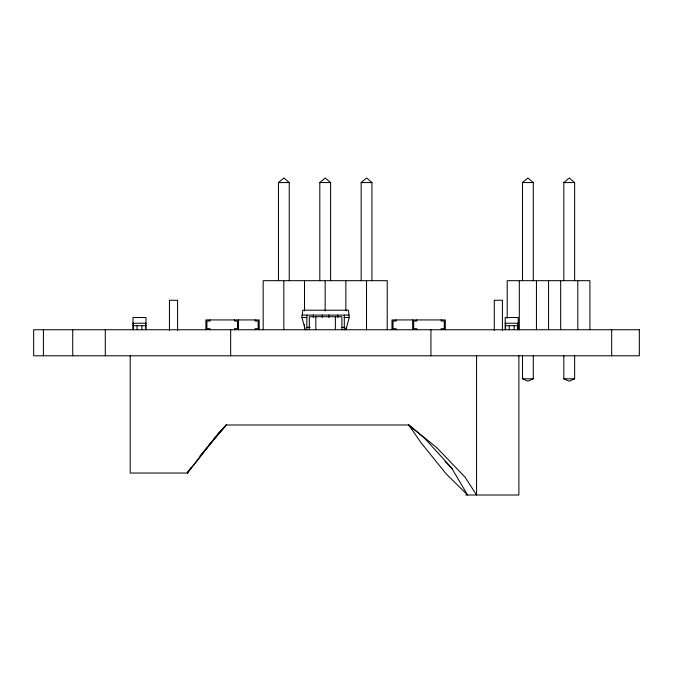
<?xml version="1.0" encoding="UTF-8"?>
<svg xmlns="http://www.w3.org/2000/svg" width="673" height="673" viewBox="0 0 673 673"><rect width="100%" height="100%" fill="white"/><g stroke="black" fill="none" stroke-linecap="round" stroke-linejoin="round"><path stroke-width="1.01" d="M305.239 329.745L301.984 317.53L302.757 310.203L348.421 310.203L349.203 317.53L345.947 329.745M130.2 355.79L130.2 473.035L187.33 473.035L188.92 470.486M476.56 355.79L476.56 495.008L464.984 477.031L436.533 447.452L408.763 424.991L226.288 424.991L219.642 432.226L187.33 473.035L191.157 467.23M187.33 473.035L207.242 447.604M208.529 445.963L219.44 432.007M199.957 455.941L226.288 424.991L220.811 430.611M208.63 445.501L226.288 424.991M278.454 280.683L278.454 182.568L283.888 177.992L289.247 182.568L289.247 280.683M319.81 280.683L319.81 182.568L325.236 177.992L330.603 182.568L330.603 280.683M361.157 280.683L361.157 182.568L366.592 177.992L371.95 182.568L371.95 280.683M522.484 280.683L522.484 182.568L527.918 177.992L533.277 182.568L533.277 280.683M563.839 280.683L563.839 182.568L569.274 177.992L574.633 182.568L574.633 280.683M533.277 355.84L533.277 378.798L527.884 381.204L522.484 378.798L522.484 355.84M574.633 355.84L574.633 378.798L569.249 381.204L563.839 378.798L563.839 355.84M278.454 182.568L289.247 182.568M319.81 182.568L330.603 182.568M361.157 182.568L371.95 182.568M522.484 182.568L533.277 182.568M563.839 182.568L574.633 182.568M301.984 315.09L349.203 315.09M301.984 317.53L306.863 317.53M344.113 317.53L349.203 317.53M132.968 323.225L145.999 323.225M505.187 323.225L518.21 323.225M132.968 325.673L145.999 325.673M505.187 325.673L518.21 325.673M306.863 327.297L310.127 327.297M341.876 327.297L344.315 327.297M522.484 378.798L533.277 378.798M563.839 378.798L574.633 378.798M465.632 495.008L518.891 495.008L518.891 355.79M408.763 424.991L425.134 438.729L451.625 467.996L467.584 495.008L445.938 473.632L421.054 442.775L408.763 424.991L411.985 428.979M445.08 461.434L452.357 468.66M611.673 329.745L611.673 355.79M589.918 329.745L589.918 280.683L507.198 280.683L507.198 318.262M577.804 280.683L577.804 329.745M560.668 280.683L560.668 329.745M548.562 280.683L548.562 329.745M536.448 280.683L536.448 329.745M519.312 280.683L519.312 329.745M518.21 329.745L518.21 317.53L505.187 317.53L505.187 329.745M517.806 323.225L517.806 329.745M514.138 325.673L514.138 329.745M509.251 325.673L509.251 329.745M505.591 323.225L505.591 329.745M502.42 330.561L502.42 300.267L494.276 300.267L494.276 330.561M445.299 329.745L445.299 319.927L391.989 319.927L391.989 329.745M441.219 319.927L441.219 321.013L444.281 321.013L444.281 328.651L441.219 328.651L441.219 329.745M430.939 329.745L430.939 355.79M416.747 319.927L416.747 321.013L413.693 321.013L413.693 328.651L416.747 328.651L416.747 329.745M412.667 319.927L412.667 329.745M396.069 319.927L396.069 321.013L393.007 321.013L393.007 328.651L396.069 328.651L396.069 329.745M387.211 329.745L387.244 280.683L263.16 280.683L263.193 329.745M366.524 280.683L366.524 329.745M345.863 280.683L345.863 310.951M345.863 327.658L345.863 329.745M344.315 315.09L344.315 329.745M341.876 329.745L341.876 316.714L309.311 316.714L309.311 329.745M337.804 315.09L337.804 317.53M335.364 316.714L335.364 329.745M328.845 315.09L328.845 317.53M325.168 280.683L325.168 310.951M322.333 315.09L322.333 317.53M315.822 316.714L315.822 329.745M313.382 315.09L313.382 317.53M306.863 315.09L306.863 329.745M304.516 280.683L304.516 310.951M304.516 324.521L304.516 329.745M283.821 280.683L283.821 329.745M259.189 329.745L259.189 319.927L205.888 319.927L205.888 329.745M255.109 319.927L255.109 321.013L258.171 321.013L258.171 328.651L255.109 328.651L255.109 329.745M238.511 319.927L238.511 329.745M234.431 319.927L234.431 321.013L237.493 321.013L237.493 328.651L234.431 328.651L234.431 329.745M230.662 329.745L230.662 355.79M209.968 319.927L209.968 321.013L206.905 321.013L206.905 328.651L209.968 328.651L209.968 329.745M177.588 330.561L177.588 300.267L169.445 300.267L169.445 330.561M145.999 329.745L145.999 317.53L132.968 317.53L132.968 329.745M145.587 323.225L145.587 329.745M141.927 325.673L141.927 329.745M137.04 325.673L137.04 329.745M133.38 323.225L133.38 329.745M105.291 329.745L105.291 355.79M72.726 329.745L72.726 355.79M43.417 329.745L43.417 355.79M639.35 329.745L33.65 329.745L33.65 355.79L639.35 355.79L639.35 329.745"/></g></svg>
